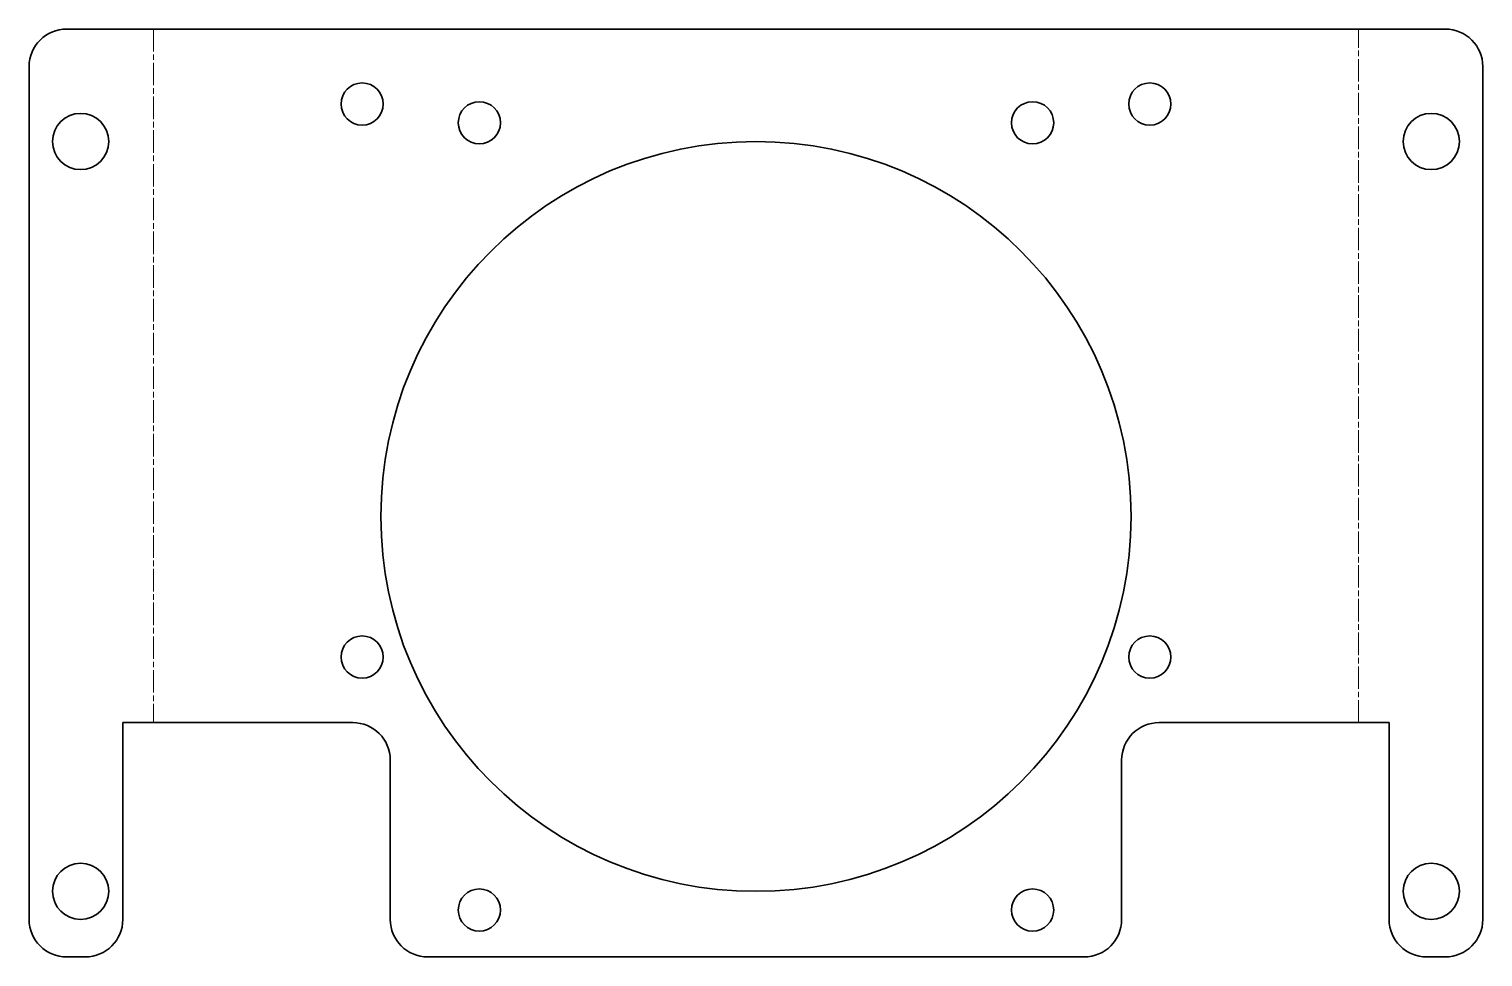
# Model space of a CAD drawing. Header units: inches. Extents: x 0 to 155, y 0 to 99.
import ezdxf

# ---------------------------------------------------------------- set-up
doc = ezdxf.new("R2010")
doc.units = ezdxf.units.IN
doc.header["$MEASUREMENT"] = 0
doc.linetypes.add('Chain', pattern=[13.68, 9.12, -1.14, 2.28, -1.14])
doc.layers.add('SIMUMAK Bend Centerline (ISO)', color=7, linetype='Chain', lineweight=9)
doc.layers.add('SIMUMAK Visible (ISO)', color=7, linetype='Continuous', lineweight=35)

# ---------------------------------------------------------------- blocks, each defined once
blk = doc.blocks.new('PC-AUT-07-SPRB-01_Sheet_PC-AUT-07-SPRB-01 (desplegada)')
at = {"layer": 'SIMUMAK Bend Centerline (ISO)', "ltscale": 0.263158}
for p, q in [((-64.26, 49.5), (-64.26, -24.5)), ((64.26, -24.5), (64.26, 49.5))]:
    blk.add_line(p, q, dxfattribs=at)
at = {"layer": 'SIMUMAK Visible (ISO)'}
for p, q in [((73.52, 49.5), (-73.52, 49.5)), ((-77.52, 45.5), (-77.52, -45.5)), ((77.52, -45.5), (77.52, 45.5)), ((-67.52, -24.5), (-43, -24.5)), ((-67.52, -45.5), (-67.52, -24.5)), ((43, -24.5), (67.52, -24.5)), ((67.52, -24.5), (67.52, -45.5)), ((-39, -28.5), (-39, -45.5)), ((39, -45.5), (39, -28.5)), ((-73.52, -49.5), (-71.52, -49.5)), ((-35, -49.5), (35, -49.5)), ((71.52, -49.5), (73.52, -49.5))]:
    blk.add_line(p, q, dxfattribs=at)
for centre, radius in [((-42, 41.5), 2.25), ((42, 41.5), 2.25), ((-72.02, 37.5), 3), ((-29.5, 39.5), 2.25), ((29.5, 39.5), 2.25), ((72.02, 37.5), 3), ((0, -2.5), 40), ((-42, -17.5), 2.25), ((42, -17.5), 2.25), ((-72.02, -42.5), 3), ((72.02, -42.5), 3), ((-29.5, -44.5), 2.25), ((29.5, -44.5), 2.25)]:
    blk.add_circle(centre, radius, dxfattribs=at)
at = {"layer": 'SIMUMAK Visible (ISO)', "extrusion": (0, 0, -1)}
for centre, start, end in [((73.52, 45.5), 360, 90), ((-73.52, 45.5), 90, 180), ((73.52, -45.5), 270, 0), ((71.52, -45.5), 180, 270), ((35, -45.5), 270, 0), ((-35, -45.5), 180, 270), ((-71.52, -45.5), 270, 360), ((-73.52, -45.5), 180, 270)]:
    blk.add_arc(centre, 4, start, end, dxfattribs=at)
at = {"layer": 'SIMUMAK Visible (ISO)'}
for centre, start, end in [((-43, -28.5), 360, 90), ((43, -28.5), 90, 180)]:
    blk.add_arc(centre, 4, start, end, dxfattribs=at)

msp = doc.modelspace()

# ---------------------------------------------------------------- block references
msp.add_blockref('PC-AUT-07-SPRB-01_Sheet_PC-AUT-07-SPRB-01 (desplegada)', (77.52, 49.5))

doc.saveas('drawing.dxf')
